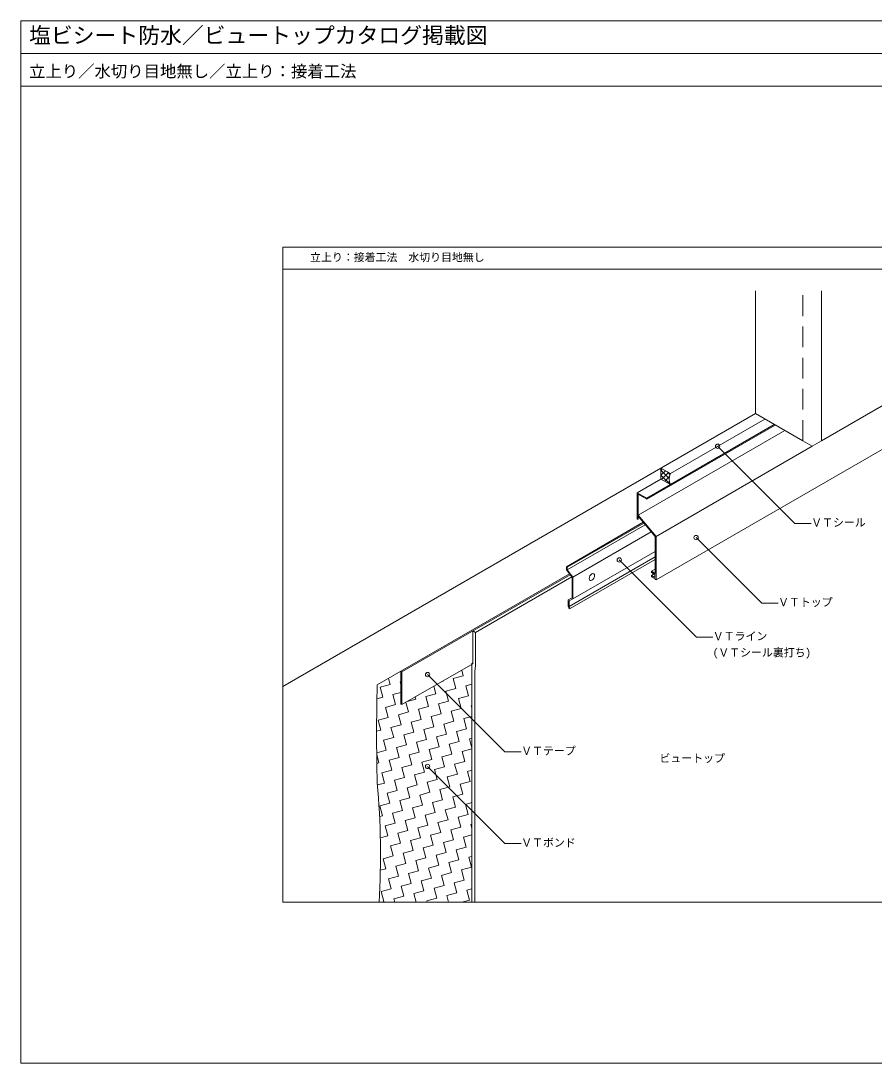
# Model space of a CAD drawing. Units: millimetres, scale not verified. Extents: x -1380 to 1380, y -955 to 955.
# Drawn here: x -1380 to 184, y -955 to 955 of the extents above; entities that cross this region are included whole.
import ezdxf
from ezdxf.enums import TextEntityAlignment as Align

# ---------------------------------------------------------------- set-up
doc = ezdxf.new("R2010")
doc.units = ezdxf.units.MM
doc.header["$LTSCALE"] = 3
doc.linetypes.add('USER1', pattern=[19.05, 12.7, -6.35])
for name, color, linetype, lineweight in [('0-0_0', 7, 'Continuous', 18), ('0-1_WAKU', 7, 'Continuous', 18), ('0-2_KUTAI', 3, 'Continuous', 18), ('0-3_BOUSUI', 1, 'Continuous', 18), ('0-4_MOJI', 7, 'Continuous', 18), ('0-5_HATCH', 9, 'Continuous', 18), ('0-7_KANAMONO', 4, 'Continuous', 18)]:
    doc.layers.add(name, color=color, linetype=linetype, lineweight=lineweight)
doc.styles.add('ＭＳ ゴシック', font='')
doc.styles.get('ＭＳ ゴシック').set_extended_font_data('MS Gothic')

msp = doc.modelspace()

# ---------------------------------------------------------------- linework, layer by layer
at = {"layer": '0-0_0'}
for p, q in [((-1380, 895), (1380, 895)), ((-900, 500), (900, 500))]:
    msp.add_line(p, q, dxfattribs=at)
msp.add_lwpolyline([(-900, -660), (900, -660), (900, 540), (-900, 540)], close=True, dxfattribs=at)
at = {"layer": '0-1_WAKU'}
for points in [[(1380, 835), (-1380, 835), (-1380, 955), (1380, 955)], [(-1380, -955), (1380, -955), (1380, 955), (-1380, 955)]]:
    msp.add_lwpolyline(points, close=True, dxfattribs=at)
at = {"layer": '0-2_KUTAI'}
for p, q in [((-33.975, 235.384), (-33.975, 460)), ((87.269, 185.384), (87.269, 460)), ((-33.975, 235.384), (-900, -264.616)), ((52.628, 185.384), (-33.975, 235.384))]:
    msp.add_line(p, q, dxfattribs=at)
at = {"layer": '0-2_KUTAI', "linetype": 'USER1'}
msp.add_line((52.628, 185.384), (52.628, 460), dxfattribs=at)
at = {"layer": '0-2_KUTAI'}
msp.add_lwpolyline([(52.628, 185.384), (69.948, 175.384), (87.269, 185.384), (562.918, 460)], dxfattribs=at)
at = {"layer": '0-3_BOUSUI'}
for p, q in [((-189.859, 125.384), (-16.654, 225.384)), ((-189.859, 105.384), (0.666, 215.384)), ((-726.795, -262.029), (-374.445, -58.599)), ((-681.762, -238.029), (-373.373, -59.981)), ((-681.762, -298.029), (-551.858, -223.029))]:
    msp.add_line(p, q, dxfattribs=at)
for points in [[(-189.859, 105.384), (-207.18, 115.384), (-207.18, 135.384), (-189.859, 125.384)], [(-551.858, -163.029), (-546.662, -166.029), (-370.159, -64.125)], [(-551.858, -163.029), (-551.858, -223.029), (-553.59, -222.029), (-553.59, -660)], [(-546.662, -166.029), (-546.662, -226.029), (-548.394, -237.029), (-548.394, -660)]]:
    msp.add_lwpolyline(points, dxfattribs=at)
msp.add_lwpolyline([(-683.494, -237.029), (-683.494, -297.029), (-681.762, -298.029), (-681.762, -238.029)], close=True, dxfattribs=at)
for centre, radius, start, end in [((-168.117, 115.384), 23.932, 155.30055, 204.69945), ((2204.1, -351.775), 2932.268, 178.2461, 181.7539), ((-2224.681, -572.627), 1503.613, 356.66874, 5.00216)]:
    msp.add_arc(centre, radius, start, end, dxfattribs=at)
at = {"layer": '0-4_MOJI'}
for points in [[(-103.245, 175.364), (38.176, 33.943), (68.176, 33.943)], [(-142.673, 8.183), (-22.465, -112.025), (7.535, -112.025)], [(-283.501, -32.868), (-142.079, -174.289), (-112.079, -174.289)], [(-634.645, -243.063), (-493.224, -384.485), (-463.224, -384.485)], [(-634.645, -411.339), (-493.224, -552.761), (-463.224, -552.761)]]:
    msp.add_lwpolyline(points, dxfattribs=at)
for centre in [(-103.245, 175.364), (-142.673, 8.183), (-283.501, -32.868), (-634.645, -243.063), (-634.645, -411.339)]:
    msp.add_circle(centre, 4, dxfattribs=at)
at = {"layer": '0-5_HATCH'}
for p, q in [((-207.18, 131.253), (-204.561, 133.872)), ((-192.031, 116.297), (-207.18, 131.445)), ((-207.18, 122.273), (-198.868, 130.585)), ((-190.426, 105.711), (-207.18, 122.465)), ((-205.854, 114.618), (-193.175, 127.298)), ((-200.161, 111.331), (-191.625, 119.867)), ((-190.529, 123.775), (-195.251, 128.497)), ((-194.468, 108.044), (-191.623, 110.889)), ((-587.738, -250.058), (-569.337, -245.127)), ((-569.337, -245.127), (-572.123, -234.729)), ((-721.474, -266.17), (-703.073, -261.24)), ((-716.544, -284.571), (-721.474, -266.17)), ((-703.073, -261.24), (-706.068, -250.062)), ((-684.673, -256.309), (-683.494, -255.993)), ((-683.494, -260.709), (-684.673, -256.309)), ((-619.609, -278.32), (-623.362, -264.312)), ((-608.144, -255.526), (-606.139, -254.988)), ((-606.139, -254.988), (-606.283, -254.451)), ((-582.807, -268.459), (-587.738, -250.058)), ((-564.406, -263.528), (-553.59, -260.63)), ((-559.476, -281.929), (-564.406, -263.528)), ((-727.464, -287.497), (-716.544, -284.571)), ((-698.143, -279.641), (-683.494, -275.715)), ((-693.212, -298.042), (-698.143, -279.641)), ((-656.411, -288.181), (-657.522, -284.034)), ((-638.01, -283.25), (-619.609, -278.32)), ((-633.079, -301.651), (-638.01, -283.25)), ((-601.208, -273.389), (-582.807, -268.459)), ((-596.278, -291.79), (-601.208, -273.389)), ((-577.877, -286.859), (-559.476, -281.929)), ((-711.613, -302.972), (-693.212, -298.042)), ((-706.683, -321.373), (-711.613, -302.972)), ((-669.881, -311.512), (-674.602, -293.895)), ((-671.886, -292.327), (-656.411, -288.181)), ((-651.48, -306.581), (-633.079, -301.651)), ((-614.678, -296.72), (-596.278, -291.79)), ((-609.748, -315.121), (-614.678, -296.72)), ((-591.347, -310.191), (-572.946, -305.26)), ((-572.946, -305.26), (-577.877, -286.859)), ((-554.545, -300.33), (-553.59, -300.074)), ((-553.59, -303.895), (-554.545, -300.33)), ((-725.084, -326.303), (-706.683, -321.373)), ((-688.282, -316.442), (-669.881, -311.512)), ((-683.351, -334.843), (-688.282, -316.442)), ((-646.55, -324.982), (-651.48, -306.581)), ((-628.149, -320.052), (-609.748, -315.121)), ((-623.218, -338.453), (-628.149, -320.052)), ((-586.417, -328.592), (-591.347, -310.191)), ((-568.016, -323.661), (-553.59, -319.796)), ((-563.085, -342.062), (-568.016, -323.661)), ((-720.153, -344.704), (-725.084, -326.303)), ((-701.752, -339.774), (-683.351, -334.843)), ((-696.822, -358.175), (-701.752, -339.774)), ((-664.951, -329.913), (-646.55, -324.982)), ((-660.02, -348.314), (-664.951, -329.913)), ((-641.619, -343.383), (-623.218, -338.453)), ((-636.689, -361.784), (-641.619, -343.383)), ((-604.817, -333.522), (-586.417, -328.592)), ((-599.887, -351.923), (-604.817, -333.522)), ((-581.486, -346.993), (-563.085, -342.062)), ((-728.165, -346.851), (-720.153, -344.704)), ((-715.223, -363.105), (-696.822, -358.175)), ((-678.421, -353.244), (-660.02, -348.314)), ((-673.49, -371.645), (-678.421, -353.244)), ((-655.09, -366.715), (-636.689, -361.784)), ((-618.288, -356.854), (-599.887, -351.923)), ((-613.357, -375.255), (-618.288, -356.854)), ((-576.556, -365.394), (-581.486, -346.993)), ((-558.155, -360.463), (-553.59, -359.24)), ((-553.59, -377.499), (-558.155, -360.463)), ((-727.966, -386.242), (-710.292, -381.506)), ((-710.292, -381.506), (-715.223, -363.105)), ((-691.891, -376.576), (-673.49, -371.645)), ((-686.961, -394.977), (-691.891, -376.576)), ((-650.159, -385.116), (-655.09, -366.715)), ((-631.758, -380.185), (-613.357, -375.255)), ((-626.828, -398.586), (-631.758, -380.185)), ((-594.956, -370.324), (-576.556, -365.394)), ((-590.026, -388.725), (-594.956, -370.324)), ((-571.625, -383.794), (-553.59, -378.962)), ((-723.763, -404.838), (-727.929, -389.289)), ((-705.362, -399.907), (-686.961, -394.977)), ((-700.431, -418.308), (-705.362, -399.907)), ((-668.56, -390.046), (-650.159, -385.116)), ((-663.629, -408.447), (-668.56, -390.046)), ((-645.229, -403.516), (-626.828, -398.586)), ((-608.427, -393.655), (-590.026, -388.725)), ((-603.496, -412.056), (-608.427, -393.655)), ((-566.695, -402.195), (-571.625, -383.794)), ((-727.669, -405.884), (-723.763, -404.838)), ((-718.832, -423.238), (-700.431, -418.308)), ((-682.03, -413.377), (-663.629, -408.447)), ((-677.1, -431.778), (-682.03, -413.377)), ((-640.298, -421.917), (-645.229, -403.516)), ((-621.897, -416.987), (-603.496, -412.056)), ((-616.967, -435.388), (-621.897, -416.987)), ((-585.095, -407.126), (-566.695, -402.195)), ((-580.165, -425.527), (-585.095, -407.126)), ((-561.764, -420.596), (-553.59, -418.406)), ((-713.902, -441.639), (-718.832, -423.238)), ((-695.501, -436.709), (-677.1, -431.778)), ((-690.57, -455.11), (-695.501, -436.709)), ((-658.699, -426.848), (-640.298, -421.917)), ((-653.768, -445.249), (-658.699, -426.848)), ((-635.368, -440.318), (-616.967, -435.388)), ((-598.566, -430.457), (-580.165, -425.527)), ((-593.635, -448.858), (-598.566, -430.457)), ((-575.234, -443.928), (-556.834, -438.997)), ((-556.834, -438.997), (-561.764, -420.596)), ((-726.494, -445.013), (-713.902, -441.639)), ((-708.971, -460.04), (-690.57, -455.11)), ((-672.169, -450.179), (-653.768, -445.249)), ((-667.239, -468.58), (-672.169, -450.179)), ((-630.437, -458.719), (-635.368, -440.318)), ((-612.036, -453.789), (-593.635, -448.858)), ((-607.106, -472.189), (-612.036, -453.789)), ((-570.304, -462.328), (-575.234, -443.928)), ((-704.041, -478.441), (-708.971, -460.04)), ((-685.64, -473.511), (-667.239, -468.58)), ((-680.709, -491.911), (-685.64, -473.511)), ((-648.838, -463.65), (-630.437, -458.719)), ((-643.907, -482.05), (-648.838, -463.65)), ((-625.507, -477.12), (-607.106, -472.189)), ((-620.576, -495.521), (-625.507, -477.12)), ((-588.705, -467.259), (-570.304, -462.328)), ((-583.774, -485.66), (-588.705, -467.259)), ((-722.441, -483.372), (-704.041, -478.441)), ((-717.511, -501.772), (-722.441, -483.372)), ((-699.11, -496.842), (-680.709, -491.911)), ((-662.308, -486.981), (-643.907, -482.05)), ((-657.378, -505.382), (-662.308, -486.981)), ((-638.977, -500.451), (-620.576, -495.521)), ((-602.175, -490.59), (-583.774, -485.66)), ((-597.245, -508.991), (-602.175, -490.59)), ((-565.373, -480.729), (-553.59, -477.572)), ((-560.443, -499.13), (-565.373, -480.729)), ((-722.674, -503.156), (-717.511, -501.772)), ((-712.58, -520.173), (-694.18, -515.243)), ((-694.18, -515.243), (-699.11, -496.842)), ((-675.779, -510.312), (-657.378, -505.382)), ((-670.848, -528.713), (-675.779, -510.312)), ((-634.046, -518.852), (-638.977, -500.451)), ((-615.646, -513.922), (-597.245, -508.991)), ((-610.715, -532.323), (-615.646, -513.922)), ((-578.844, -504.061), (-560.443, -499.13)), ((-573.913, -522.462), (-578.844, -504.061)), ((-707.65, -538.574), (-712.58, -520.173)), ((-689.249, -533.644), (-670.848, -528.713)), ((-684.319, -552.045), (-689.249, -533.644)), ((-652.447, -523.783), (-634.046, -518.852)), ((-647.517, -542.184), (-652.447, -523.783)), ((-629.116, -537.253), (-610.715, -532.323)), ((-592.314, -527.392), (-573.913, -522.462)), ((-587.384, -545.793), (-592.314, -527.392)), ((-555.512, -517.531), (-553.59, -517.016)), ((-553.59, -524.706), (-555.512, -517.531)), ((-721.375, -542.252), (-707.65, -538.574)), ((-702.719, -556.975), (-684.319, -552.045)), ((-665.918, -547.114), (-647.517, -542.184)), ((-660.987, -565.515), (-665.918, -547.114)), ((-624.185, -555.654), (-629.116, -537.253)), ((-605.785, -550.724), (-587.384, -545.793)), ((-600.854, -569.124), (-605.785, -550.724)), ((-568.983, -540.862), (-553.59, -536.738)), ((-564.052, -559.263), (-568.983, -540.862)), ((-697.789, -575.376), (-702.719, -556.975)), ((-679.388, -570.446), (-660.987, -565.515)), ((-674.458, -588.846), (-679.388, -570.446)), ((-642.586, -560.585), (-624.185, -555.654)), ((-637.656, -578.985), (-642.586, -560.585)), ((-619.255, -574.055), (-600.854, -569.124)), ((-582.453, -564.194), (-564.052, -559.263)), ((-577.523, -582.595), (-582.453, -564.194)), ((-716.19, -580.307), (-697.789, -575.376)), ((-711.259, -598.707), (-716.19, -580.307)), ((-692.858, -593.777), (-674.458, -588.846)), ((-656.057, -583.916), (-637.656, -578.985)), ((-651.126, -602.317), (-656.057, -583.916)), ((-614.324, -592.456), (-619.255, -574.055)), ((-595.924, -587.525), (-577.523, -582.595)), ((-590.993, -605.926), (-595.924, -587.525)), ((-559.122, -577.664), (-553.59, -576.182)), ((-554.191, -596.065), (-559.122, -577.664)), ((-721.344, -601.41), (-711.259, -598.707)), ((-687.928, -612.178), (-692.858, -593.777)), ((-669.527, -607.247), (-651.126, -602.317)), ((-664.597, -625.648), (-669.527, -607.247)), ((-632.725, -597.386), (-614.324, -592.456)), ((-627.795, -615.787), (-632.725, -597.386)), ((-609.394, -610.857), (-590.993, -605.926)), ((-604.463, -629.258), (-609.394, -610.857)), ((-572.592, -600.996), (-554.191, -596.065)), ((-567.662, -619.397), (-572.592, -600.996)), ((-706.329, -617.108), (-687.928, -612.178)), ((-701.398, -635.509), (-706.329, -617.108)), ((-682.997, -630.579), (-664.597, -625.648)), ((-646.196, -620.718), (-627.795, -615.787)), ((-641.265, -639.119), (-646.196, -620.718)), ((-622.864, -634.188), (-604.463, -629.258)), ((-586.063, -624.327), (-567.662, -619.397)), ((-581.132, -642.728), (-586.063, -624.327)), ((-719.799, -640.44), (-701.398, -635.509)), ((-714.869, -658.841), (-719.799, -640.44)), ((-696.468, -653.91), (-678.067, -648.98)), ((-678.067, -648.98), (-682.997, -630.579)), ((-659.666, -644.049), (-641.265, -639.119)), ((-655.392, -660), (-659.666, -644.049)), ((-617.934, -652.589), (-622.864, -634.188)), ((-599.533, -647.658), (-581.132, -642.728)), ((-596.226, -660), (-599.533, -647.658)), ((-562.731, -637.797), (-553.59, -635.348)), ((-557.801, -656.198), (-562.731, -637.797)), ((-719.196, -660), (-714.869, -658.841)), ((-694.836, -660), (-696.468, -653.91)), ((-636.335, -657.519), (-617.934, -652.589)), ((-635.67, -660), (-636.335, -657.519)), ((-571.989, -660), (-557.801, -656.198))]:
    msp.add_line(p, q, dxfattribs=at)
at = {"layer": '0-7_KANAMONO'}
for p, q in [((-215.84, -69.616), (701.482, 460)), ((-233.161, 78.384), (2.398, 214.384)), ((-248.749, 49.384), (19.719, 204.384)), ((-215.84, 10.384), (69.948, 175.384)), ((-250.481, 90.384), (-207.18, 115.384)), ((-233.161, 80.384), (-189.859, 105.384)), ((-380.385, -45.224), (-239.474, 36.131)), ((-378.653, -46.224), (-238.339, 34.787)), ((-378.653, -50.824), (-235.729, 31.694)), ((-368.26, -64.224), (-224.721, 18.649)), ((-368.26, -104.224), (-217.572, -17.224)), ((-375.189, -118.224), (-217.572, -27.224)), ((-373.689, -122.09), (-217.572, -31.956)), ((-224.5, -53.616), (-217.572, -49.616)), ((-224.5, -61.388), (-219.7, -58.616))]:
    msp.add_line(p, q, dxfattribs=at)
for points in [[(-250.481, 90.384), (-250.481, 42.384), (-248.749, 41.384), (-248.749, 47.124), (-217.572, 10.176), (-217.572, -57.616), (-224.5, -53.616), (-224.5, -55.845), (-218.438, -59.345), (-218.438, -64.888), (-224.5, -61.388), (-224.5, -63.616), (-217.572, -67.616), (-217.572, -68.616), (-215.84, -69.616), (-215.84, 10.384), (-248.749, 49.384), (-248.749, 87.384), (-233.161, 78.384), (-233.161, 80.384)], [(-380.385, -50.94), (-380.385, -45.224), (-378.653, -46.224), (-378.653, -50.824), (-368.26, -64.224), (-368.26, -104.224), (-375.189, -107.824), (-375.189, -118.224), (-373.689, -122.09), (-375.189, -122.224), (-376.921, -117.76), (-376.921, -105.965), (-369.993, -102.365), (-369.993, -64.34)]]:
    msp.add_lwpolyline(points, close=True, dxfattribs=at)
msp.add_ellipse((-333.619, -64.224), major_axis=(3.552, 6.152), ratio=0.57735, dxfattribs=at)

# ---------------------------------------------------------------- texts
at = {"layer": '0-1_WAKU', "style": 'ＭＳ ゴシック'}
for s, height, p in [('塩ビシート防水／ビュートップカタログ掲載図', 29.33, (-1365, 905)), ('立上り／水切り目地無し／立上り：接着工法', 21.99, (-1365, 845))]:
    msp.add_text(s, height=height, dxfattribs=at).set_placement(p, align=Align.BOTTOM_LEFT)
at = {"layer": '0-4_MOJI', "style": 'ＭＳ ゴシック'}
for s, p in [('立上り：接着工法\u3000水切り目地無し', (-850, 510)), ('ＶＴシール', (68.176, 23.943)), ('ＶＴトップ', (7.535, -122.025)), ('ＶＴライン', (-112.079, -184.289)), ('(ＶＴシール裏打ち)', (-112.079, -214.289)), ('ＶＴテープ', (-463.224, -394.485)), ('ビュートップ', (-209.753, -407.994)), ('ＶＴボンド', (-463.224, -562.761))]:
    msp.add_text(s, height=14.66, dxfattribs=at).set_placement(p, align=Align.BOTTOM_LEFT)

doc.saveas('drawing.dxf')
